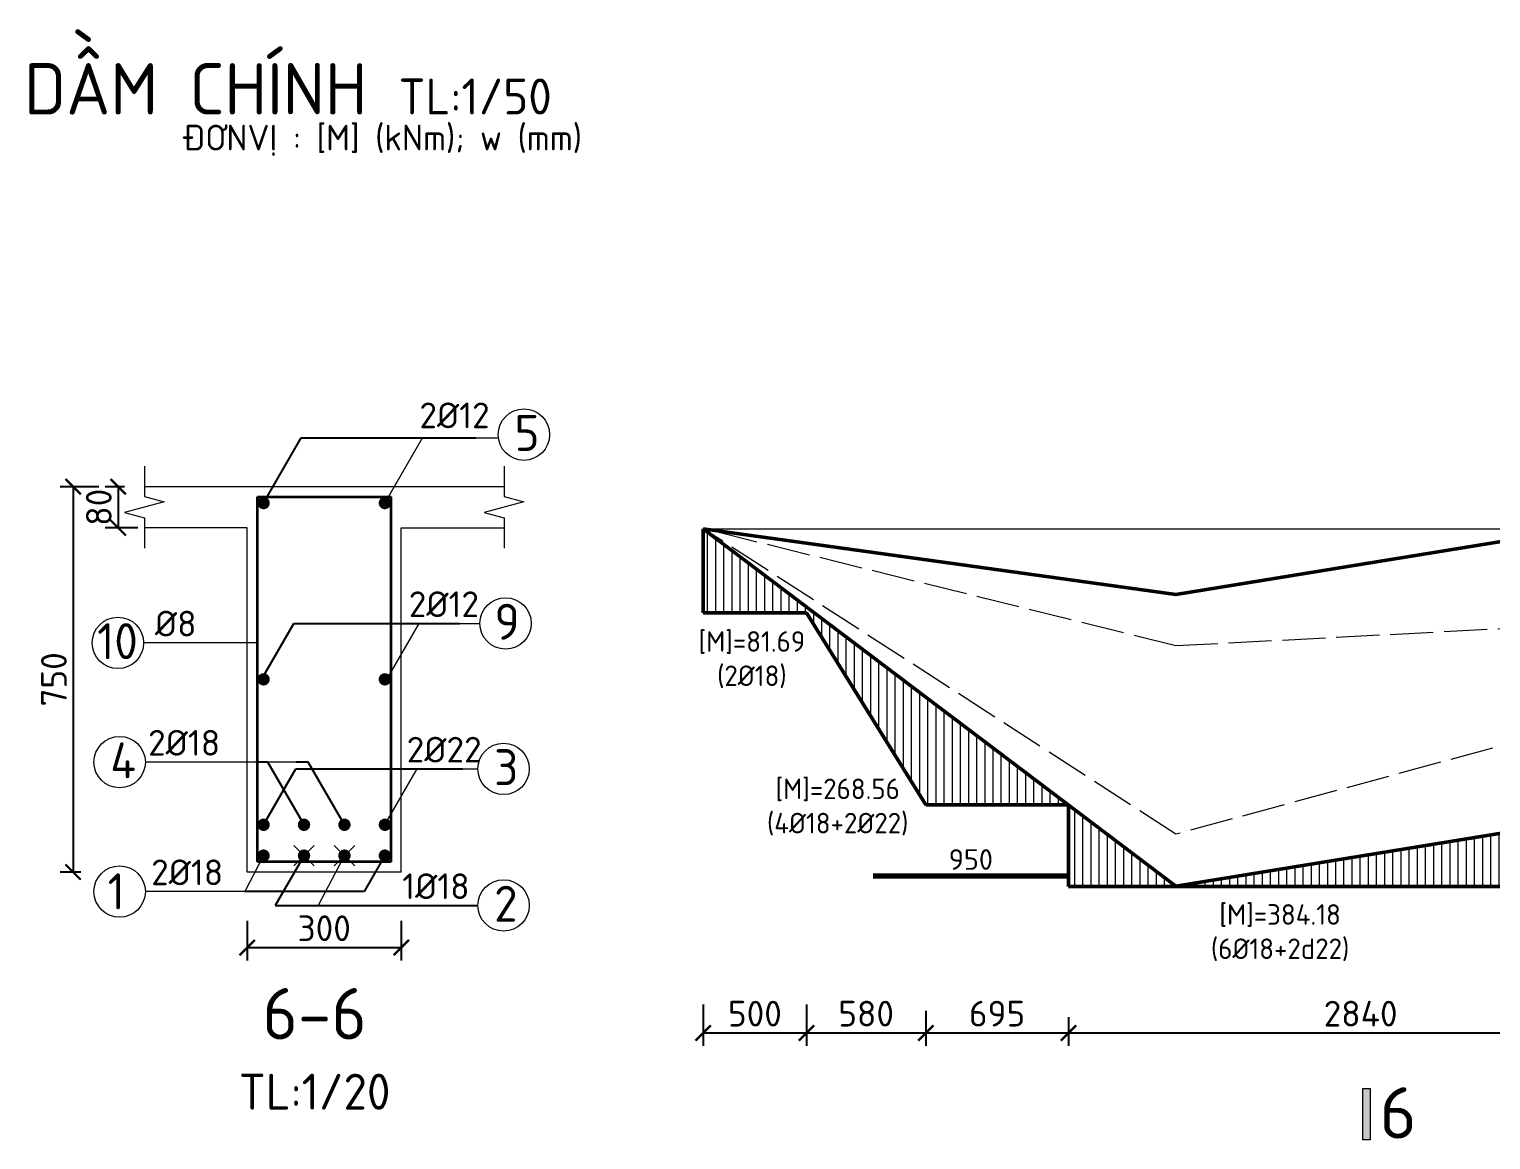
# Model space of a CAD drawing. Header units: millimetres. Extents: x 0 to 4970, y -594 to 1412.
# Drawn here: x 338 to 480.2, y -419.5 to -311.5 of the extents above; entities that cross this region are included whole.
import ezdxf

# ---------------------------------------------------------------- set-up
doc = ezdxf.new("R2010")
doc.units = ezdxf.units.MM
doc.header["$LTSCALE"] = 0.35
doc.header["$PDMODE"] = 3
doc.linetypes.add('ACAD_ISO02W100', pattern=[15, 12, -3])
doc.layers.get('0').update_dxf_attribs({"lineweight": 50})
for name, color, linetype, lineweight in [('Cot Dai', 7, 'Continuous', 35), ('Cot thep', 2, 'Continuous', 70), ('Cotthepcat', 3, 'Continuous', 70), ('Duong Bao', 6, 'Continuous', 18), ('DuongBaoBieuDo', 2, 'Continuous', 50), ('Kich Thuoc', 1, 'Continuous', 20), ('Ky Hieu', 4, 'Continuous', 20), ('NetCat', 7, 'Continuous', 20), ('Text', 40, 'Continuous', 20)]:
    doc.layers.add(name, color=color, linetype=linetype, lineweight=lineweight)
doc.styles.get("Standard").update_dxf_attribs({"font": 'isocpeur.ttf'})
doc.styles.add('VN', font='')
doc.styles.get('VN').set_extended_font_data('TCVN 7284')
doc.dimstyles.new('Dim20', dxfattribs={"dimtxt": 2.5, "dimasz": 1.5, "dimexe": 1.25, "dimexo": 0.625, "dimtad": 1, "dimlfac": 20, "dimtxsty": 'Standard', "dimblk": 'ARCHTICK', "dimcen": 2.5, "dimadec": 0, "dimazin": 0, "dimtfac": 1, "dimtmove": 0, "dimatfit": 3, "dimfxl": 1, "dimarcsym": 0})
doc.dimstyles.new('Dim50', dxfattribs={"dimtxt": 2.5, "dimasz": 1.5, "dimexe": 1.25, "dimexo": 0.625, "dimtad": 1, "dimlfac": 50, "dimtxsty": 'Standard', "dimblk": 'ARCHTICK', "dimcen": 2.5, "dimadec": 0, "dimazin": 0, "dimtfac": 1, "dimtmove": 0, "dimatfit": 3, "dimfxl": 1, "dimarcsym": 0})
doc.dimstyles.new('Dim50KT', dxfattribs={"dimtxt": 2.5, "dimasz": 1.5, "dimexe": 1.25, "dimexo": 0.625, "dimtad": 1, "dimlfac": 50, "dimtxsty": 'Standard', "dimblk": 'ARCHTICK', "dimcen": 2.5, "dimse1": 1, "dimse2": 1, "dimsd1": 1, "dimsd2": 1, "dimadec": 0, "dimazin": 0, "dimtfac": 1, "dimtmove": 0, "dimatfit": 3, "dimfxl": 1, "dimarcsym": 0})
doc.dimstyles.new('ISO-25', dxfattribs={"dimtxt": 2.5, "dimasz": 2.5, "dimexe": 1.25, "dimexo": 0.625, "dimtad": 1, "dimtxsty": 'Standard', "dimcen": 2.5, "dimadec": 0, "dimazin": 0, "dimtfac": 1, "dimtmove": 0, "dimatfit": 3, "dimfxl": 1, "dimarcsym": 0})
pattern_1 = [(90, (0, -594), (-0.79375, 5e-17), [])]

# ---------------------------------------------------------------- blocks, each defined once
blk = doc.blocks.new('_ArchTick')
at = {"color": 0, "linetype": 'ByBlock', "const_width": 0.15}
blk.add_lwpolyline([(-0.5, -0.5), (0.5, 0.5)], dxfattribs=at)
blk = doc.blocks.new('*D2308')
at = {"layer": 'Defpoints', "color": 0}
for p in [(403.59, -405.74), (413.64, -405.74), (413.64, -409.14)]:
    blk.add_point(p, dxfattribs=at)
at = {"layer": 'Kich Thuoc', "color": 0, "lineweight": -2}
for p, q in [((403.59, -406.36), (403.59, -410.39)), ((413.64, -406.36), (413.64, -410.39)), ((403.59, -409.14), (413.64, -409.14))]:
    blk.add_line(p, q, dxfattribs=at)
at = {"layer": 'Kich Thuoc', "color": 0, "lineweight": -2, "xscale": 1.5, "yscale": 1.5, "zscale": 1.5, "rotation": 180}
blk.add_blockref('_ArchTick', (403.59, -409.14), dxfattribs=at)
at = {"layer": 'Kich Thuoc', "color": 0, "lineweight": -2, "xscale": 1.5, "yscale": 1.5, "zscale": 1.5}
blk.add_blockref('_ArchTick', (413.64, -409.14), dxfattribs=at)
at = {"layer": 'Kich Thuoc', "color": 0, "insert": (408.62, -407.26), "char_height": 2.5, "attachment_point": 5}
blk.add_mtext('500', dxfattribs=at)
blk = doc.blocks.new('*D2375')
at = {"layer": 'Defpoints', "color": 0}
for p in [(347.92, -355.99), (346.67, -359.99), (349.22, -359.99)]:
    blk.add_point(p, dxfattribs=at)
at = {"layer": 'Kich Thuoc', "color": 0, "lineweight": -2}
for p, q in [((347.29, -355.99), (345.42, -355.99)), ((346.67, -355.99), (346.67, -359.99)), ((348.6, -359.99), (345.42, -359.99))]:
    blk.add_line(p, q, dxfattribs=at)
at = {"layer": 'Kich Thuoc', "color": 0, "lineweight": -2, "xscale": 1.5, "yscale": 1.5, "zscale": 1.5}
for p, rotation in [((346.67, -355.99), 90), ((346.67, -359.99), 270)]:
    blk.add_blockref('_ArchTick', p, dxfattribs=dict(at, rotation=rotation))
at = {"layer": 'Kich Thuoc', "color": 0, "insert": (344.79, -357.99), "char_height": 2.5, "attachment_point": 5, "rotation": 90}
blk.add_mtext('80', dxfattribs=at)
blk = doc.blocks.new('*D2311')
at = {"layer": 'Defpoints', "color": 0}
for p in [(345.42, -355.99), (342.29, -393.49), (343.67, -393.49)]:
    blk.add_point(p, dxfattribs=at)
at = {"layer": 'Kich Thuoc', "color": 0, "lineweight": -2}
for p, q in [((344.79, -355.99), (341.04, -355.99)), ((342.29, -355.99), (342.29, -393.49)), ((343.04, -393.49), (341.04, -393.49))]:
    blk.add_line(p, q, dxfattribs=at)
at = {"layer": 'Kich Thuoc', "color": 0, "lineweight": -2, "xscale": 1.5, "yscale": 1.5, "zscale": 1.5}
for p, rotation in [((342.29, -355.99), 90), ((342.29, -393.49), 270)]:
    blk.add_blockref('_ArchTick', p, dxfattribs=dict(at, rotation=rotation))
at = {"layer": 'Kich Thuoc', "color": 0, "insert": (340.42, -374.74), "char_height": 2.5, "attachment_point": 5, "rotation": 90}
blk.add_mtext('750', dxfattribs=at)
blk = doc.blocks.new('*D2312')
at = {"layer": 'Defpoints', "color": 0}
for p in [(359.22, -397.6), (374.22, -397.6), (374.22, -400.83)]:
    blk.add_point(p, dxfattribs=at)
at = {"layer": 'Kich Thuoc', "color": 0, "lineweight": -2}
for p, q in [((359.22, -398.23), (359.22, -402.08)), ((374.22, -398.23), (374.22, -402.08)), ((359.22, -400.83), (374.22, -400.83))]:
    blk.add_line(p, q, dxfattribs=at)
at = {"layer": 'Kich Thuoc', "color": 0, "lineweight": -2, "xscale": 1.5, "yscale": 1.5, "zscale": 1.5, "rotation": 180}
blk.add_blockref('_ArchTick', (359.22, -400.83), dxfattribs=at)
at = {"layer": 'Kich Thuoc', "color": 0, "lineweight": -2, "xscale": 1.5, "yscale": 1.5, "zscale": 1.5}
blk.add_blockref('_ArchTick', (374.22, -400.83), dxfattribs=at)
at = {"layer": 'Kich Thuoc', "color": 0, "insert": (366.72, -398.95), "char_height": 2.5, "attachment_point": 5}
blk.add_mtext('300', dxfattribs=at)
blk = doc.blocks.new('*D2320')
at = {"layer": 'Defpoints', "color": 0}
for p in [(413.64, -406.36), (425.24, -406.36), (425.24, -409.14)]:
    blk.add_point(p, dxfattribs=at)
at = {"layer": 'Kich Thuoc', "color": 0, "lineweight": -2}
for p, q in [((413.64, -406.99), (413.64, -410.39)), ((425.24, -406.99), (425.24, -410.39)), ((413.64, -409.14), (425.24, -409.14))]:
    blk.add_line(p, q, dxfattribs=at)
at = {"layer": 'Kich Thuoc', "color": 0, "lineweight": -2, "xscale": 1.5, "yscale": 1.5, "zscale": 1.5, "rotation": 180}
blk.add_blockref('_ArchTick', (413.64, -409.14), dxfattribs=at)
at = {"layer": 'Kich Thuoc', "color": 0, "lineweight": -2, "xscale": 1.5, "yscale": 1.5, "zscale": 1.5}
blk.add_blockref('_ArchTick', (425.24, -409.14), dxfattribs=at)
at = {"layer": 'Kich Thuoc', "color": 0, "insert": (419.44, -407.26), "char_height": 2.5, "attachment_point": 5}
blk.add_mtext('580', dxfattribs=at)
blk = doc.blocks.new('*D2321')
at = {"layer": 'Defpoints', "color": 0}
for p in [(425.24, -406.99), (439.13, -406.99), (439.13, -409.14)]:
    blk.add_point(p, dxfattribs=at)
at = {"layer": 'Kich Thuoc', "color": 0, "lineweight": -2}
for p, q in [((425.24, -407.61), (425.24, -410.39)), ((439.13, -407.61), (439.13, -410.39)), ((425.24, -409.14), (439.13, -409.14))]:
    blk.add_line(p, q, dxfattribs=at)
at = {"layer": 'Kich Thuoc', "color": 0, "lineweight": -2, "xscale": 1.5, "yscale": 1.5, "zscale": 1.5, "rotation": 180}
blk.add_blockref('_ArchTick', (425.24, -409.14), dxfattribs=at)
at = {"layer": 'Kich Thuoc', "color": 0, "lineweight": -2, "xscale": 1.5, "yscale": 1.5, "zscale": 1.5}
blk.add_blockref('_ArchTick', (439.13, -409.14), dxfattribs=at)
at = {"layer": 'Kich Thuoc', "color": 0, "insert": (432.18, -407.26), "char_height": 2.5, "attachment_point": 5}
blk.add_mtext('695', dxfattribs=at)
blk = doc.blocks.new('*D2322')
at = {"layer": 'Defpoints', "color": 0}
for p in [(439.13, -407.61), (495.97, -407.78), (495.97, -409.14)]:
    blk.add_point(p, dxfattribs=at)
at = {"layer": 'Kich Thuoc', "color": 0, "lineweight": -2}
for p, q in [((439.13, -408.24), (439.13, -410.39)), ((439.13, -409.14), (495.97, -409.14)), ((495.97, -408.41), (495.97, -410.39))]:
    blk.add_line(p, q, dxfattribs=at)
at = {"layer": 'Kich Thuoc', "color": 0, "lineweight": -2, "xscale": 1.5, "yscale": 1.5, "zscale": 1.5, "rotation": 180}
blk.add_blockref('_ArchTick', (439.13, -409.14), dxfattribs=at)
at = {"layer": 'Kich Thuoc', "color": 0, "lineweight": -2, "xscale": 1.5, "yscale": 1.5, "zscale": 1.5}
blk.add_blockref('_ArchTick', (495.97, -409.14), dxfattribs=at)
at = {"layer": 'Kich Thuoc', "color": 0, "insert": (467.55, -407.26), "char_height": 2.5, "attachment_point": 5}
blk.add_mtext('2840', dxfattribs=at)
blk = doc.blocks.new('*D2378')
at = {"layer": 'Defpoints', "color": 0}
for p in [(420.13, -393.89), (439.13, -393.89), (439.13, -393.89)]:
    blk.add_point(p, dxfattribs=at)
at = {"layer": 'Kich Thuoc', "color": 0, "insert": (429.63, -392.26), "char_height": 2.5, "attachment_point": 5}
blk.add_mtext('{\\H0.8x;950}', dxfattribs=at)

msp = doc.modelspace()

# ---------------------------------------------------------------- hatches: boundary and pattern name
at = {"layer": 'Ky Hieu'}
h = msp.add_hatch(dxfattribs=at)
h.set_pattern_fill('LINE', color=256, scale=0.25, angle=90, style=0)
h.set_pattern_definition(pattern_1)
h.paths.add_polyline_path([(403.586868, -360.079729), (403.586868, -368.249729), (413.643217, -368.249729), (425.243217, -386.939729), (439.125166, -386.939729)])
h = msp.add_hatch(dxfattribs=at)
h.set_pattern_fill('LINE', color=256, scale=0.25, angle=90, style=0)
h.set_pattern_definition(pattern_1)
h.paths.add_polyline_path([(566.011715, -360.079729), (541.586868, -360.079729), (520.872102, -360.079729), (520.798884, -360.105761), (495.968112, -386.939729), (508.883284, -386.939729), (520.483284, -368.249729), (566.857519, -368.249729), (580.057519, -381.289729), (610.586868, -381.289729), (610.586868, -379.900729), (587.586868, -379.900729)])
h.paths.add_polyline_path([(495.968112, -386.939729), (495.586868, -387.351729), (449.586868, -394.846729), (439.125166, -386.939729), (439.125166, -394.899729), (495.968112, -394.899729)])
at = {"layer": 'NetCat'}
h = msp.add_hatch(color=256, dxfattribs=at)
h.paths.add_polyline_path([(467.766148, -414.530078), (468.466148, -414.530078), (468.466148, -419.530078), (467.766148, -419.530078)])
edge = h.paths.add_edge_path(flags=17)
edge.add_line((467.766148, -419.530078), (467.766148, -414.530078))

# ---------------------------------------------------------------- linework, layer by layer
at = {"layer": 'Cot Dai'}
for p, q in [((360.220203, -356.98564), (373.220203, -356.98564)), ((360.220203, -392.48564), (360.220203, -356.98564)), ((373.220203, -392.48564), (373.220203, -356.98564)), ((373.220203, -392.48564), (360.220203, -392.48564))]:
    msp.add_line(p, q, dxfattribs=at)
at = {"layer": 'Cot thep', "const_width": 0.6}
for points in [[(360.520203, -357.58564, 1), (361.120203, -357.58564, 1)], [(372.320203, -357.58564, 1), (372.920203, -357.58564, 1)], [(360.520203, -374.73564, 1), (361.120203, -374.73564, 1)], [(372.320203, -374.73564, 1), (372.920203, -374.73564, 1)], [(364.453536, -388.88564, 1), (365.053536, -388.88564, 1)], [(368.386869, -388.88564, 1), (368.986869, -388.88564, 1)], [(360.520203, -391.88564, 1), (361.120203, -391.88564, 1)], [(364.453536, -391.88564, 1), (365.053536, -391.88564, 1)], [(368.386869, -391.88564, 1), (368.986869, -391.88564, 1)], [(372.320203, -391.88564, 1), (372.920203, -391.88564, 1)]]:
    msp.add_lwpolyline(points, format="xyb", close=True, dxfattribs=at)
at = {"layer": 'Cot thep', "color": 1, "const_width": 0.6}
for points in [[(360.520203, -388.88564, 1), (361.120203, -388.88564, 1)], [(372.320203, -388.88564, 1), (372.920203, -388.88564, 1)]]:
    msp.add_lwpolyline(points, format="xyb", close=True, dxfattribs=at)
at = {"layer": 'Cotthepcat'}
msp.add_line((439.125166, -393.889968), (420.125166, -393.889968), dxfattribs=at)
at = {"layer": 'Duong Bao'}
for p, q in [((349.220203, -355.98564), (384.220203, -355.98564)), ((359.220203, -359.98564), (349.220203, -359.98564)), ((359.220203, -393.48564), (359.220203, -359.98564)), ((374.220203, -393.48564), (374.220203, -359.98564)), ((374.220203, -359.98564), (384.220203, -359.98564)), ((374.220203, -393.48564), (359.220203, -393.48564))]:
    msp.add_line(p, q, dxfattribs=at)
at = {"layer": 'DuongBaoBieuDo'}
for p, q in [((403.586868, -360.079729), (403.586868, -368.249729)), ((413.643217, -368.249729), (403.586868, -368.249729)), ((413.643217, -368.249729), (425.243217, -386.939729)), ((425.243217, -386.939729), (439.125166, -386.939729)), ((439.125166, -386.939729), (439.125166, -394.899729)), ((495.968112, -394.899729), (439.125166, -394.899729))]:
    msp.add_line(p, q, dxfattribs=at)
for points in [[(403.586868, -360.079729), (449.586868, -366.486729), (495.586868, -358.992729), (520.752245, -347.311617), (541.586868, -322.481729), (561.687586, -343.714641), (587.586868, -351.540729), (610.586868, -351.540729)], [(403.586868, -360.079729), (449.586868, -394.846729), (495.586868, -387.351729), (520.798884, -360.105761), (541.586868, -352.714729), (561.58583, -356.013688), (587.586868, -379.900729), (610.586868, -379.900729), (610.586868, -380.459729)]]:
    msp.add_lwpolyline(points, dxfattribs=at)
at = {"layer": 'Kich Thuoc'}
msp.add_line((403.586868, -360.079729), (541.586868, -360.079729), dxfattribs=at)
for p in [(364.753536, -391.88564), (368.686869, -391.88564)]:
    msp.add_point(p, dxfattribs=at)
at = {"layer": 'Ky Hieu'}
for p, q in [((372.620203, -357.58564), (376.284825, -351.238328)), ((381.477902, -351.226984), (383.665402, -351.226984)), ((372.820203, -374.73564), (375.958542, -369.299877)), ((373.366261, -369.299877), (381.865402, -369.299877)), ((360.220203, -371.187597), (349.153268, -371.187597)), ((363.990209, -382.781788), (349.316595, -382.781788)), ((372.620203, -388.88564), (375.758542, -383.449877)), ((373.152996, -383.449877), (381.665402, -383.449877)), ((360.820203, -391.88564), (358.984699, -395.386463)), ((368.826175, -391.619945), (366.143336, -396.736876)), ((358.984699, -395.386463), (349.316595, -395.386463))]:
    msp.add_line(p, q, dxfattribs=at)
at = {"layer": 'Ky Hieu', "linetype": 'ACAD_ISO02W100'}
for p, q in [((495.586868, -358.992729), (449.586868, -366.486729)), ((403.586868, -360.079729), (449.586868, -394.846729)), ((449.586868, -389.793729), (403.586868, -360.079729)), ((449.586868, -371.483729), (403.586868, -360.079729)), ((449.586868, -366.486729), (403.586868, -360.079729)), ((495.586868, -369.069729), (449.586868, -371.483729)), ((495.586868, -377.302729), (449.586868, -389.793729)), ((495.586868, -387.351729), (449.586868, -394.846729))]:
    msp.add_line(p, q, dxfattribs=at)
at = {"layer": 'Ky Hieu'}
for points in [[(349.220203, -353.98564), (349.220203, -353.98564), (349.220203, -356.950364), (351.152054, -357.468002), (347.288351, -358.503278), (349.220203, -359.020916), (349.220203, -361.98564), (349.220203, -361.98564)], [(384.220203, -353.98564), (384.220203, -353.98564), (384.220203, -356.950364), (386.152054, -357.468002), (382.288351, -358.503278), (384.220203, -359.020916), (384.220203, -361.98564), (384.220203, -361.98564)]]:
    msp.add_lwpolyline(points, dxfattribs=at)
for centre in [(386.147337, -350.926984), (384.365402, -369.299877), (346.653268, -371.187597), (346.816595, -382.781788), (384.165402, -383.449877), (346.816595, -395.386463), (384.165402, -396.736876)]:
    msp.add_circle(centre, 2.5, dxfattribs=at)
at = {"layer": 'NetCat'}
msp.add_line((467.766148, -419.530078), (467.766148, -414.530078), dxfattribs=at)
msp.add_line((467.766148, -419.530078), (467.766148, -414.530078), dxfattribs=at)
msp.add_lwpolyline([(467.766148, -414.530078), (468.466148, -414.530078), (468.466148, -419.530078), (467.766148, -419.530078), (467.766148, -414.530078)], dxfattribs=at)

# ---------------------------------------------------------------- texts
at = {"layer": 'Ky Hieu', "style": 'VN'}
for s, p in [('5', (385.233314, -352.510118)), ('9', (383.285193, -370.883011)), ('10', (344.627805, -372.770732)), ('4', (345.902572, -384.364923)), ('3', (383.251379, -385.033011)), ('1', (345.64476, -397.112944)), ('2', (383.251379, -398.320011))]:
    msp.add_text(s, height=3.5, dxfattribs=at).set_placement(p)
at = {"layer": 'Ky Hieu', "char_height": 2.5}
for s, insert, attachment_point in [('2%%C12', (375.981299, -350.301984), 7), ('2%%C12', (374.944254, -368.674877), 7), ('%%C8', (354.297888, -370.562597), 9), ('2%%C18', (356.597434, -382.156788), 9), ('2%%C22', (374.744254, -382.824877), 7), ('2%%C18', (356.891967, -394.761463), 9), ('1%%C18', (380.864479, -396.111876), 9)]:
    msp.add_mtext(s, dxfattribs=dict(at, insert=insert, attachment_point=attachment_point))
at = {"layer": 'Text', "style": 'VN'}
for s, insert, char_height, width, attachment_point in [('^IDẦM CHÍNH {\\H0.7x;TL:1/50}', (361.666492, -319.788909), 5, 119.00779123, 8), ('ĐƠNVỊ : [M] (kNm); w (mm)', (372.374367, -322.292902), 2.5, 43.36754411, 5), ('[M]=81.69 \\P(2%%C18)', (408.327322, -372.816486), 2, 28.27522987, 5), ('[M]=268.56 \\P(4%%C18+2%%C22)', (416.673652, -387.153273), 2, 28.27522987, 5), ('[M]=384.18 \\P(6%%C18+2d22)', (459.71781, -399.377032), 2, 28.27522987, 5), ('\\pt5;6-6\\P{\\H0.7x;TL:1/20}', (365.785329, -410.684183), 5, 43.59497134, 5)]:
    msp.add_mtext(s, dxfattribs=dict(at, insert=insert, char_height=char_height, width=width, attachment_point=attachment_point))
at = {"layer": 'Text', "insert": (469.389542, -414.410276), "char_height": 5, "width": 11.43756339, "attachment_point": 1}
msp.add_mtext('6', dxfattribs=at)

# ---------------------------------------------------------------- dimensions: what is measured, and where the dimension line sits
at = {"layer": 'Kich Thuoc'}
dim = msp.add_linear_dim(base=(342.291481, -393.48564), p1=(345.419624, -355.98564), p2=(343.666902, -393.48564), angle=90, dimstyle='Dim20', dxfattribs=at)
dim.commit()
dim.dimension.update_dxf_attribs({"geometry": '*D2311', "text_midpoint": (340.416481, -374.73564)})
dim = msp.add_linear_dim(base=(346.669624, -359.98564), p1=(347.918328, -355.98564), p2=(349.220203, -359.98564), angle=90, dimstyle='Dim20', dxfattribs=at)
dim.commit()
dim.dimension.update_dxf_attribs({"geometry": '*D2375', "text_midpoint": (346.669624, -357.98564), "dimtype": 160})
for base, p1, p2, text, dimstyle, picture, middle in [((439.125166, -393.889968), (420.125166, -393.889968), (439.125166, -393.889968), '{\\H0.8x;<>}', 'Dim50KT', '*D2378', (429.625166, -392.264968)), ((439.125166, -409.13838), (425.243217, -406.989867), (439.125166, -406.989867), '695', 'Dim50', '*D2321', (432.184192, -407.26338)), ((495.968112, -409.13838), (439.125166, -407.614867), (495.968112, -407.784833), '2840', 'Dim50', '*D2322', (467.546639, -407.26338))]:
    dim = msp.add_linear_dim(base=base, p1=p1, p2=p2, text=text, dimstyle=dimstyle, dxfattribs=at)
    dim.commit()
    dim.dimension.update_dxf_attribs({"geometry": picture, "text_midpoint": middle})
for base, p1, p2, dimstyle, picture, middle in [((374.220203, -400.828383), (359.220203, -397.604392), (374.220203, -397.604392), 'Dim20', '*D2312', (366.720203, -398.953383)), ((425.243217, -409.13838), (413.643217, -406.364867), (425.243217, -406.364867), 'Dim50', '*D2320', (419.443217, -407.26338))]:
    dim = msp.add_linear_dim(base=base, p1=p1, p2=p2, dimstyle=dimstyle, dxfattribs=at)
    dim.commit()
    dim.dimension.update_dxf_attribs({"geometry": picture, "text_midpoint": middle})
dim = msp.add_linear_dim(base=(413.643217, -409.13838), p1=(403.586868, -405.739867), p2=(413.643217, -405.739867), text='500', dimstyle='Dim50', dxfattribs=at)
dim.commit()
dim.dimension.update_dxf_attribs({"geometry": '*D2308', "text_midpoint": (408.615043, -409.13838), "dimtype": 160})

# ---------------------------------------------------------------- leaders
at = {"layer": 'Ky Hieu'}
for points in [[(360.820203, -357.58564), (364.491375, -351.226984), (381.477902, -351.226984)], [(364.753536, -388.88564), (361.229476, -382.781788), (360.056876, -382.781788)], [(368.686869, -388.88564), (365.162809, -382.781788), (363.990209, -382.781788)], [(372.620203, -391.88564), (370.599002, -395.386463), (358.984699, -395.386463)], [(372.620203, -391.88564), (370.599002, -395.386463), (359.998741, -395.386463)], [(364.753536, -391.88564), (361.952674, -396.736876), (381.665402, -396.736876)]]:
    msp.add_leader(points, dimstyle='ISO-25', override={"dimgap": 0.625, "dimtad": 1, "dimldrblk": 'None'}, dxfattribs=at)
at = {"layer": 'Ky Hieu', "annotation_type": 0, "has_hookline": 1, "hookline_direction": 0}
for points, text_width in [([(360.620203, -374.73564), (363.758542, -369.299877), (372.741261, -369.299877)], 6.5), ([(360.820203, -388.88564), (363.958542, -383.449877), (372.541261, -383.449877)], 7)]:
    msp.add_leader(points, dimstyle='ISO-25', override={"dimgap": 0.625, "dimtad": 1, "dimldrblk": 'None'}, dxfattribs=dict(at, text_width=text_width))

doc.saveas('drawing.dxf')
